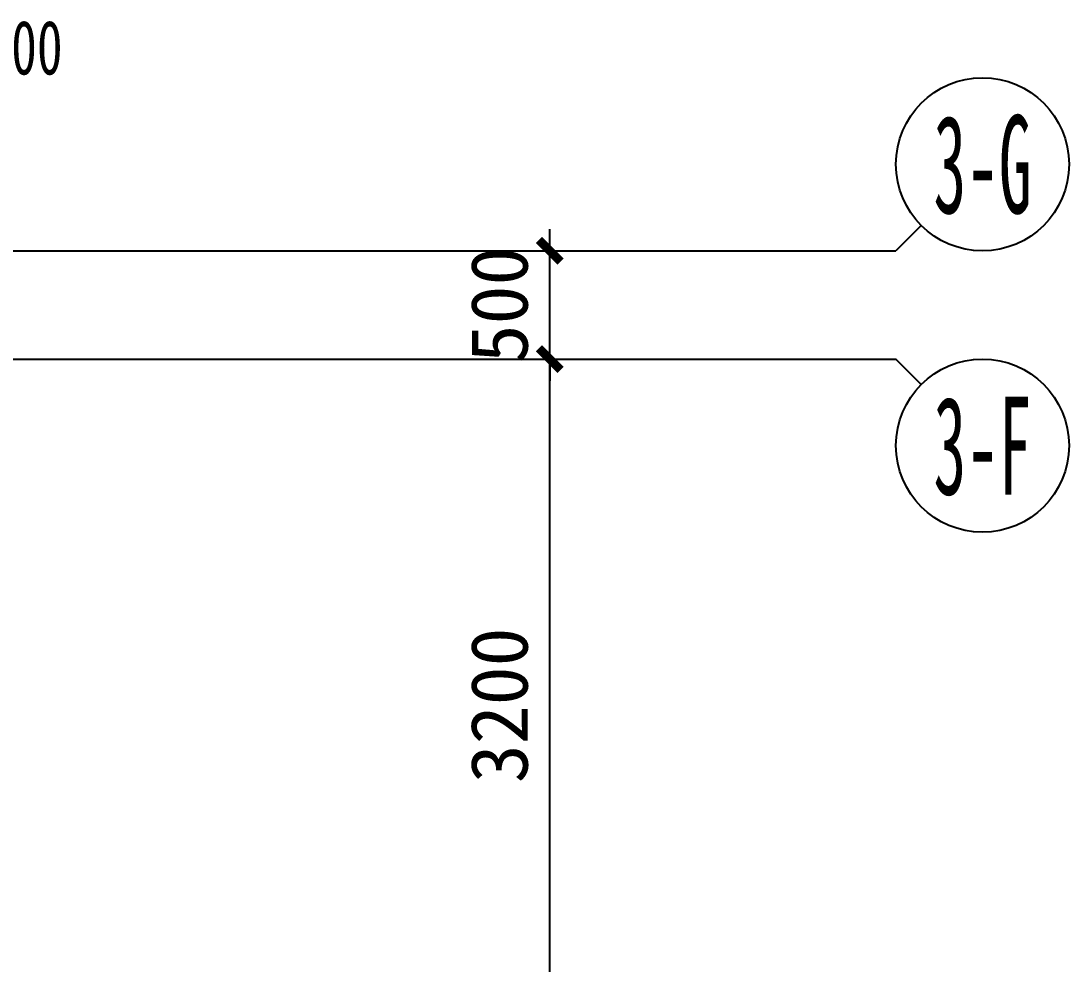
# Model space of a CAD drawing. Extents: x -3200779283 to -8106663, y 659664 to 1123462.
# Drawn here: x -8128456 to -8123612, y 850029 to 854387 of the extents above; entities that cross this region are included whole.
import ezdxf
from ezdxf.enums import TextEntityAlignment as Align

# ---------------------------------------------------------------- set-up
doc = ezdxf.new("R2010")
doc.units = 0
doc.header["$LTSCALE"] = 1000
doc.header["$MEASUREMENT"] = 0
doc.linetypes.add('3#-轴线$0$DOTE', pattern=[2.42, 2, -0.2, 0.02, -0.2])
doc.linetypes.add('DASH', pattern=[0.35, 0.25, -0.1])
doc.layers.get('Defpoints').update_dxf_attribs({"color": 30, "linetype": 'DASH'})
for name, color, linetype in [('3#-轴线$0$3#-轴号$0$A-ANNO-AXIS-CIRC', 3, 'Continuous'), ('3#-轴线$0$3#-轴号$0$A-ANNO-AXIS-TEXT', 7, 'Continuous'), ('3#-轴线$0$3#-轴号$0$A-ANNO-DIMS', 3, 'Continuous'), ('3#-轴线$0$A-ANNO-DOTE', 10, '3#-轴线$0$DOTE'), ('3#-轴线$0$AXIS_TEXT', 7, 'Continuous'), ('3#4#5#$0$S-DIMS-SLAB', 120, 'Continuous'), ('3#4#5#$0$S-PC-SLAB', 6, 'Continuous')]:
    doc.layers.add(name, color=color, linetype=linetype)
doc.styles.add('3#-轴线$0$3#-轴号$0$_TCH_AXIS', font='')
doc.styles.add('3#-轴线$0$3#-轴号$0$_TCH_DIM_T3', font='')
doc.styles.add('3#-轴线$0$COMPLEX', font='COMPLEX')
doc.styles.add('3#4#5#$0$楷体', font='', dxfattribs={"width": 0.7})
doc.styles.get('3#-轴线$0$3#-轴号$0$_TCH_AXIS').set_extended_font_data('SimSun')
doc.styles.get('3#-轴线$0$3#-轴号$0$_TCH_DIM_T3').set_extended_font_data('SimSun')
doc.styles.get('3#4#5#$0$楷体').set_extended_font_data('KaiTi_GB2312')
doc.dimstyles.new('3#-轴线$0$3#-轴号$0$_TCH_ARCH&&100', dxfattribs={"dimtxt": 264.345992, "dimasz": 100, "dimexe": 250, "dimexo": 300, "dimgap": 100, "dimtad": 1, "dimdec": 0, "dimzin": 0, "dimdsep": 46, "dimtxsty": '3#-轴线$0$3#-轴号$0$_TCH_DIM_T3', "dimblk": '3#-轴线$0$3#-轴号$0$_ArchTick', "dimcen": 0.09, "dimclrt": 7, "dimazin": 2, "dimtfac": 1, "dimtdec": 0, "dimtix": 1, "dimtmove": 2, "dimatfit": 3, "dimfxl": 100, "dimtolj": 1, "dimtzin": 0, "dimarcsym": 0})
doc.dimstyles.new('3#4#5#$0$TSSD_100_100', dxfattribs={"dimtxt": 250, "dimasz": 100, "dimexe": 100, "dimexo": 250, "dimgap": 100, "dimtad": 1, "dimdec": 0, "dimzin": 0, "dimdsep": 46, "dimtxsty": '3#4#5#$0$楷体', "dimblk": '3#4#5#$0$_ArchTick', "dimcen": 0, "dimdle": 100, "dimclrt": 7, "dimadec": 0, "dimazin": 0, "dimtfac": 1, "dimtdec": 0, "dimtix": 1, "dimtmove": 2, "dimatfit": 3, "dimfxl": 1, "dimtolj": 1, "dimtzin": 0, "dimarcsym": 0})

# ---------------------------------------------------------------- blocks, each defined once
blk = doc.blocks.new('3#4#5#$0$_ArchTick')
at = {"color": 0, "linetype": 'ByBlock', "const_width": 0.4}
blk.add_lwpolyline([(-0.5, -0.5), (0.5, 0.5)], dxfattribs=at)
blk = doc.blocks.new('*D1020')
at = {"layer": '3#4#5#$0$S-DIMS-SLAB', "color": 0, "lineweight": -2, "transparency": 16777216}
for p, q in [((186073.1, 166672.1), (186073.1, 166962.9)), ((186273.2, 166672.1), (186273.2, 166962.9)), ((186373.2, 166862.9), (185973.1, 166862.9))]:
    blk.add_line(p, q, dxfattribs=at)
at = {"layer": 'Defpoints', "color": 0, "transparency": 16777216}
for p in [(186073.1, 166862.9), (186073.1, 166422.1), (186273.2, 166422.1)]:
    blk.add_point(p, dxfattribs=at)
at = {"layer": '3#4#5#$0$S-DIMS-SLAB', "color": 0, "lineweight": -2, "transparency": 16777216, "xscale": 100, "yscale": 100, "zscale": 100, "rotation": 180}
blk.add_blockref('3#4#5#$0$_ArchTick', (186073.1, 166862.9), dxfattribs=at)
at = {"layer": '3#4#5#$0$S-DIMS-SLAB', "color": 0, "lineweight": -2, "transparency": 16777216, "xscale": 100, "yscale": 100, "zscale": 100}
blk.add_blockref('3#4#5#$0$_ArchTick', (186273.2, 166862.9), dxfattribs=at)
at = {"layer": '3#4#5#$0$S-DIMS-SLAB', "color": 7, "transparency": 16777216, "insert": (186531.3, 167112.9), "char_height": 250, "attachment_point": 5, "style": '3#4#5#$0$楷体'}
blk.add_mtext('\\A1;200', dxfattribs=at)
blk = doc.blocks.new('3#-轴线$0$_AXISO')
blk.add_circle((0, 0), 0.5)
at = {"layer": '3#-轴线$0$AXIS_TEXT', "style": '3#-轴线$0$COMPLEX', "width": 1.041667}
blk.add_attdef('A', text='', height=0.56, dxfattribs=at).set_placement((-0.25, -0.28), (0.25, -0.28), align=Align.FIT)
blk = doc.blocks.new('3#-轴线$0$3#-轴号$0$_ArchTick')
at = {"color": 0, "linetype": 'ByBlock', "const_width": 0.4}
blk.add_lwpolyline([(-0.5, -0.5), (0.5, 0.5)], dxfattribs=at)
blk = doc.blocks.new('*D393')
at = {"layer": '3#-轴线$0$3#-轴号$0$A-ANNO-DIMS', "color": 0, "lineweight": -2, "transparency": 16777216}
for p, q in [((44188, 0), (44938, 0)), ((44688, -3200), (44688, 0)), ((44188, -3200), (44938, -3200))]:
    blk.add_line(p, q, dxfattribs=at)
at = {"layer": 'Defpoints', "color": 0, "transparency": 16777216}
for p in [(43888, 0), (44688, 0), (43888, -3200)]:
    blk.add_point(p, dxfattribs=at)
at = {"layer": '3#-轴线$0$3#-轴号$0$A-ANNO-DIMS', "color": 0, "lineweight": -2, "transparency": 16777216, "xscale": 100, "yscale": 100, "zscale": 100}
for p, rotation in [((44688, 0), 90), ((44688, -3200), 270)]:
    blk.add_blockref('3#-轴线$0$3#-轴号$0$_ArchTick', p, dxfattribs=dict(at, rotation=rotation))
at = {"layer": '3#-轴线$0$3#-轴号$0$A-ANNO-DIMS', "color": 7, "transparency": 16777216, "insert": (44455.8, -1600), "char_height": 264.35, "attachment_point": 5, "rotation": 90, "style": '3#-轴线$0$3#-轴号$0$_TCH_DIM_T3'}
blk.add_mtext('\\A1;3200', dxfattribs=at)
blk = doc.blocks.new('*D394')
at = {"layer": '3#-轴线$0$3#-轴号$0$A-ANNO-DIMS', "color": 0, "lineweight": -2, "transparency": 16777216}
for p, q in [((44688, 500), (44688, 600)), ((44188, 500), (44938, 500)), ((44688, 0), (44688, 500)), ((44188, 0), (44938, 0)), ((44688, 0), (44688, -100))]:
    blk.add_line(p, q, dxfattribs=at)
at = {"layer": 'Defpoints', "color": 0, "transparency": 16777216}
for p in [(43888, 500), (44688, 500), (43888, 0)]:
    blk.add_point(p, dxfattribs=at)
at = {"layer": '3#-轴线$0$3#-轴号$0$A-ANNO-DIMS', "color": 0, "lineweight": -2, "transparency": 16777216, "xscale": 100, "yscale": 100, "zscale": 100}
for p, rotation in [((44688, 500), 270), ((44688, 0), 90)]:
    blk.add_blockref('3#-轴线$0$3#-轴号$0$_ArchTick', p, dxfattribs=dict(at, rotation=rotation))
at = {"layer": '3#-轴线$0$3#-轴号$0$A-ANNO-DIMS', "color": 7, "transparency": 16777216, "insert": (44455.8, 250), "char_height": 264.35, "attachment_point": 5, "rotation": 90, "style": '3#-轴线$0$3#-轴号$0$_TCH_DIM_T3'}
blk.add_mtext('\\A1;500', dxfattribs=at)
blk = doc.blocks.new('3#4#5#$0$3#奇数层顶悬挑板')
at = {"layer": '3#4#5#$0$S-DIMS-SLAB'}
dim = blk.add_linear_dim(base=(186073.1, 166862.9), p1=(186273.2, 166422.1), p2=(186073.1, 166422.1), dimstyle='3#4#5#$0$TSSD_100_100', dxfattribs=at)
dim.commit()
dim.dimension.update_dxf_attribs({"geometry": '*D1020', "text_midpoint": (186531.3, 167112.9), "dimtype": 128})
blk = doc.blocks.new('3#-轴线$0$3#-轴号')
at = {"layer": '3#-轴线$0$3#-轴号$0$A-ANNO-AXIS-CIRC'}
for p, q in [((46405.1, 617.2), (46288, 500)), ((42288, 500), (46288, 500)), ((42288, 0), (46288, 0)), ((46405.1, -117.2), (46288, 0))]:
    blk.add_line(p, q, dxfattribs=at)
ref = blk.add_blockref('3#-轴线$0$_AXISO', (46688, 900), dxfattribs=dict(at, xscale=800, yscale=800, zscale=800))
ref.add_attrib('A', '3-G', dxfattribs={"layer": '3#-轴线$0$3#-轴号$0$A-ANNO-AXIS-TEXT', "height": 452.55, "style": '3#-轴线$0$3#-轴号$0$_TCH_AXIS', "width": 0.466146}).set_placement((46461.7, 673.7), (46914.3, 673.7), align=Align.FIT)
ref = blk.add_blockref('3#-轴线$0$_AXISO', (46688, -400), dxfattribs=dict(at, xscale=800, yscale=800, zscale=800))
ref.add_attrib('A', '3-F', dxfattribs={"layer": '3#-轴线$0$3#-轴号$0$A-ANNO-AXIS-TEXT', "height": 452.55, "style": '3#-轴线$0$3#-轴号$0$_TCH_AXIS', "width": 0.466146}).set_placement((46461.7, -626.3), (46914.3, -626.3), align=Align.FIT)
at = {"layer": '3#-轴线$0$3#-轴号$0$A-ANNO-DIMS'}
for p1, p2, picture, middle in [((43888, 0), (43888, 500), '*D394', (44455.8, 250)), ((43888, -3200), (43888, 0), '*D393', (44455.8, -1600))]:
    dim = blk.add_aligned_dim(p1=p1, p2=p2, distance=-800, dimstyle='3#-轴线$0$3#-轴号$0$_TCH_ARCH&&100', dxfattribs=at)
    dim.commit()
    dim.dimension.update_dxf_attribs({"geometry": picture, "text_midpoint": middle})
blk = doc.blocks.new('3#-轴线')
at = {"layer": '3#-轴线$0$A-ANNO-DOTE'}
for points in [[(-3000, 500), (44800, 500)], [(-3000, 0), (44800, 0)]]:
    blk.add_lwpolyline(points, dxfattribs=at)
blk.add_blockref('3#-轴线$0$3#-轴号', (0, 0))

msp = doc.modelspace()

# ---------------------------------------------------------------- block references
msp.add_blockref('3#-轴线', (-8170700.4, 852824.6))
at = {"layer": '3#4#5#$0$S-PC-SLAB'}
msp.add_blockref('3#4#5#$0$3#奇数层顶悬挑板', (-8314973.6, 687149.6), dxfattribs=at)

doc.saveas('drawing.dxf')
